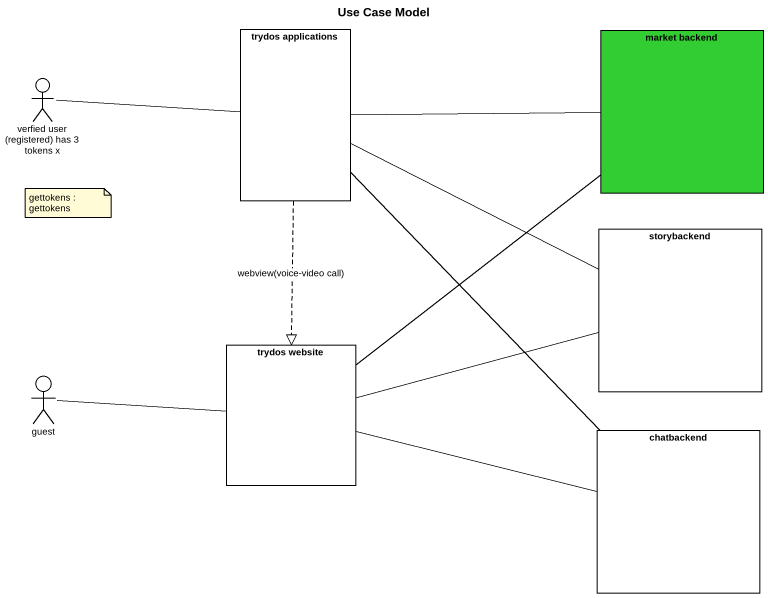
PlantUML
@startuml
title Use Case Model
rectangle "trydos applications" as trydos_applications
rectangle "market backend" as market_backend #32CD32
actor "verfied user (registered) has 3 tokens x" as verfied_user_registered_has
rectangle storybackend
rectangle "trydos website" as trydos_website
actor guest
rectangle chatbackend
trydos_applications -right- market_backend
trydos_applications -right- storybackend
trydos_applications ..|> trydos_website : webview(voice-video call)
trydos_applications -- chatbackend
verfied_user_registered_has -right- trydos_applications
trydos_website -up- market_backend
trydos_website -right- storybackend
trydos_website -right- chatbackend
guest -right- trydos_website
note as N1
  gettokens : gettokens
end note
@enduml
